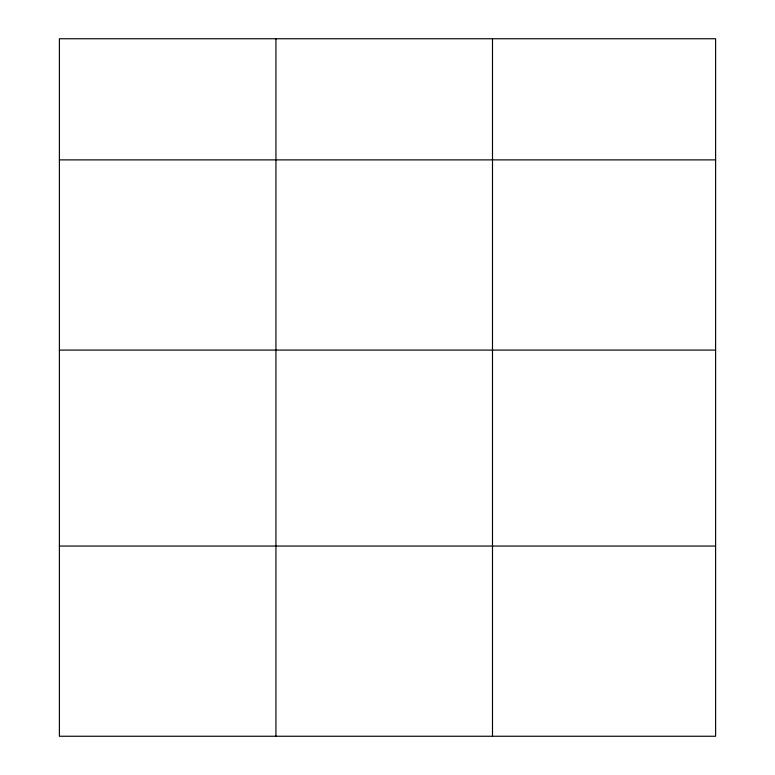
<?xml version="1.0" encoding="UTF-8"?>
<svg xmlns="http://www.w3.org/2000/svg" width="775" height="775" viewBox="0 0 775 775"><rect width="100%" height="100%" fill="white"/><g stroke="black" fill="none" stroke-linecap="round" stroke-linejoin="round"><path stroke-width="1.16" d="M715.616 350.087L715.616 38.75L59.384 38.75L59.384 736.25L715.616 736.25L715.616 350.087L59.384 350.087M59.384 159.882L715.616 159.882M59.384 546.046L715.616 546.046M492.493 38.75L492.493 736.25M275.939 38.75L275.939 736.25"/></g></svg>
